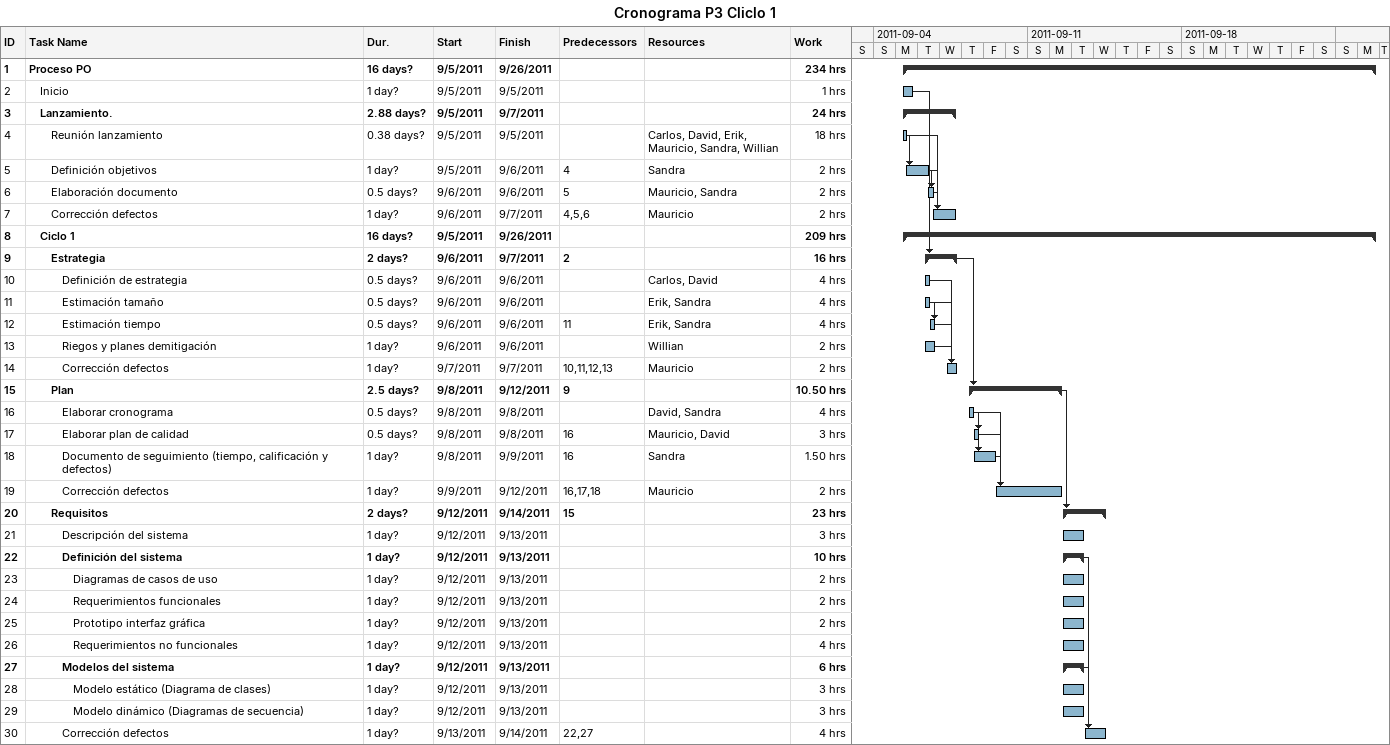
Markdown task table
Cronograma P3 Cliclo 1

| ID | Level | Task | Duration | Start | Finish | Predecessors | Resources | Work (h) |
|---|---|---|---|---|---|---|---|---|
| 1 | 1 | **Proceso PO** | 16d? | 2011-09-05 | 2011-09-26 |  |  | 234 |
| 2 | 2 | Inicio | 1d? | 2011-09-05 | 2011-09-05 |  |  | 1 |
| 3 | 2 | **Lanzamiento.** | 2.88d? | 2011-09-05 | 2011-09-07 |  |  | 24 |
| 4 | 3 | Reunión lanzamiento | 0.38d? | 2011-09-05 | 2011-09-05 |  | Carlos, David, Erik, Mauricio, Sandra, Willian | 18 |
| 5 | 3 | Definición objetivos | 1d? | 2011-09-05 | 2011-09-06 | 4 | Sandra | 2 |
| 6 | 3 | Elaboración documento | 0.5d? | 2011-09-06 | 2011-09-06 | 5 | Mauricio, Sandra | 2 |
| 7 | 3 | Corrección defectos | 1d? | 2011-09-06 | 2011-09-07 | 4, 5, 6 | Mauricio | 2 |
| 8 | 2 | **Ciclo 1** | 16d? | 2011-09-05 | 2011-09-26 |  |  | 209 |
| 9 | 3 | **Estrategia** | 2d? | 2011-09-06 | 2011-09-07 | 2 |  | 16 |
| 10 | 4 | Definición de estrategia | 0.5d? | 2011-09-06 | 2011-09-06 |  | Carlos, David | 4 |
| 11 | 4 | Estimación tamaño | 0.5d? | 2011-09-06 | 2011-09-06 |  | Erik, Sandra | 4 |
| 12 | 4 | Estimación tiempo | 0.5d? | 2011-09-06 | 2011-09-06 | 11 | Erik, Sandra | 4 |
| 13 | 4 | Riegos y planes demitigación | 1d? | 2011-09-06 | 2011-09-06 |  | Willian | 2 |
| 14 | 4 | Corrección defectos | 1d? | 2011-09-07 | 2011-09-07 | 10, 11, 12, 13 | Mauricio | 2 |
| 15 | 3 | **Plan** | 2.5d? | 2011-09-08 | 2011-09-12 | 9 |  | 10.50 |
| 16 | 4 | Elaborar cronograma | 0.5d? | 2011-09-08 | 2011-09-08 |  | David, Sandra | 4 |
| 17 | 4 | Elaborar plan de calidad | 0.5d? | 2011-09-08 | 2011-09-08 | 16 | Mauricio, David | 3 |
| 18 | 4 | Documento de seguimiento (tiempo, calificación y defectos) | 1d? | 2011-09-08 | 2011-09-09 | 16 | Sandra | 1.50 |
| 19 | 4 | Corrección defectos | 1d? | 2011-09-09 | 2011-09-12 | 16, 17, 18 | Mauricio | 2 |
| 20 | 3 | **Requisitos** | 2d? | 2011-09-12 | 2011-09-14 | 15 |  | 23 |
| 21 | 4 | Descripción del sistema | 1d? | 2011-09-12 | 2011-09-13 |  |  | 3 |
| 22 | 4 | **Definición del sistema** | 1d? | 2011-09-12 | 2011-09-13 |  |  | 10 |
| 23 | 5 | Diagramas de casos de uso | 1d? | 2011-09-12 | 2011-09-13 |  |  | 2 |
| 24 | 5 | Requerimientos funcionales | 1d? | 2011-09-12 | 2011-09-13 |  |  | 2 |
| 25 | 5 | Prototipo interfaz gráfica | 1d? | 2011-09-12 | 2011-09-13 |  |  | 2 |
| 26 | 5 | Requerimientos no funcionales | 1d? | 2011-09-12 | 2011-09-13 |  |  | 4 |
| 27 | 4 | **Modelos del sistema** | 1d? | 2011-09-12 | 2011-09-13 |  |  | 6 |
| 28 | 5 | Modelo estático (Diagrama de clases) | 1d? | 2011-09-12 | 2011-09-13 |  |  | 3 |
| 29 | 5 | Modelo dinámico (Diagramas de secuencia) | 1d? | 2011-09-12 | 2011-09-13 |  |  | 3 |
| 30 | 4 | Corrección defectos | 1d? | 2011-09-13 | 2011-09-14 | 22, 27 |  | 4 |
